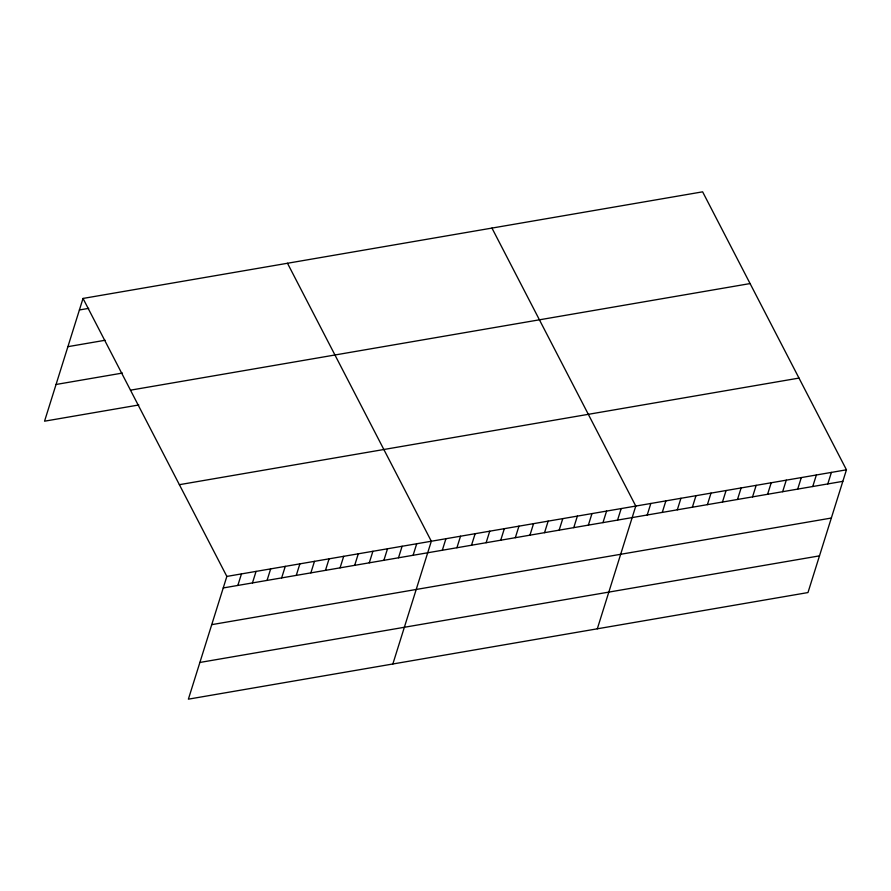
<?xml version="1.0" encoding="UTF-8"?>
<svg xmlns="http://www.w3.org/2000/svg" width="891" height="891" viewBox="0 0 891 891"><rect width="100%" height="100%" fill="white"/><g stroke="black" fill="none" stroke-linecap="round" stroke-linejoin="round"><path stroke-width="1.34" d="M83.019 298.44L226.849 576.421L188.38 699.168L807.981 592.56L846.45 469.813L702.62 191.832L83.019 298.44L44.55 421.187L138.818 404.971M237.841 585.432L241.461 573.904M252.454 582.914L256.062 571.398M267.055 580.409L270.664 568.881M281.656 577.891L285.276 566.364M296.269 575.386L299.877 563.858M310.87 572.868L314.478 561.341M325.471 570.351L329.08 558.824M340.072 567.845L343.692 556.318M354.685 565.328L358.293 553.801M369.286 562.811L372.895 551.295M383.887 560.305L387.507 548.778M398.5 557.788L402.108 546.261M413.101 555.282L416.71 543.755M392.853 663.984L431.322 541.238L287.481 263.257M442.315 550.248L445.923 538.721M456.916 547.742L460.524 536.215M471.517 545.225L475.137 533.698M486.13 542.719L489.738 531.192M500.731 540.202L504.339 528.675M515.332 537.685L518.952 526.158M529.945 535.179L533.553 523.652M544.546 532.662L548.154 521.135M559.147 530.145L562.767 518.629M573.759 527.639L577.368 516.112M588.361 525.122L591.969 513.595M602.962 522.616L606.582 511.089M617.574 520.099L621.183 508.572M597.315 628.812L635.784 506.055L491.955 228.074M647.222 514.998L650.831 503.471M662.269 512.403L665.878 500.887M677.316 509.819L680.924 498.292M692.363 507.235L695.971 495.708M707.409 504.64L711.018 493.113M722.456 502.056L726.076 490.529M737.503 499.461L741.123 487.934M752.55 496.877L756.169 485.35M767.597 494.282L771.216 482.755M782.643 491.698L786.263 480.171M797.701 489.103L801.31 477.576M812.748 486.519L816.356 474.992M827.795 483.924L831.403 472.408M79.41 309.968L88.699 308.364M67.905 346.666L105.082 340.273M56.055 384.478L122.435 373.062M130.487 390.169L750.077 283.572M179.381 484.682L798.982 378.085M226.849 576.421L846.45 469.813M223.24 587.949L842.841 481.34M211.735 624.647L831.336 518.039M199.885 662.458L819.486 555.861"/></g></svg>
